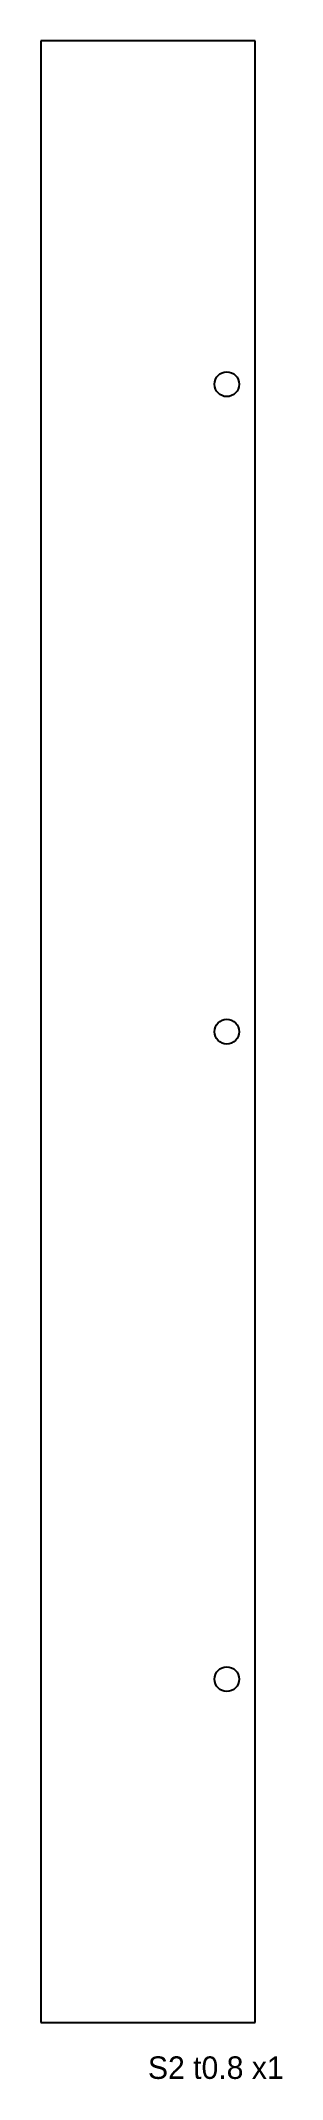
# Model space of a CAD drawing. Header units: metres. Extents: x -10 to 12, y -93 to 88.
import ezdxf

# ---------------------------------------------------------------- set-up
doc = ezdxf.new("R2010")
doc.units = ezdxf.units.M
doc.layers.add('CUT', color=7, linetype='Continuous')
doc.layers.add('NOTES', color=7, linetype='Continuous')

msp = doc.modelspace()

# ---------------------------------------------------------------- linework, layer by layer
at = {"layer": 'CUT'}
for points in [[(9.5, 88), (-9.5, 88)], [(-9.5, 88), (-9.5, -88)], [(9.5, -88), (9.5, 88)], [(-9.5, -88), (9.5, -88)]]:
    msp.add_lwpolyline(points, dxfattribs=at)
for centre in [(7, 57.5), (7, 0), (7, -57.5)]:
    msp.add_circle(centre, 1.1, dxfattribs=at)

# ---------------------------------------------------------------- texts
at = {"layer": 'NOTES'}
msp.add_text('S2 t0.8 x1', height=2, dxfattribs=at).set_placement((0, -93))

doc.saveas('drawing.dxf')
